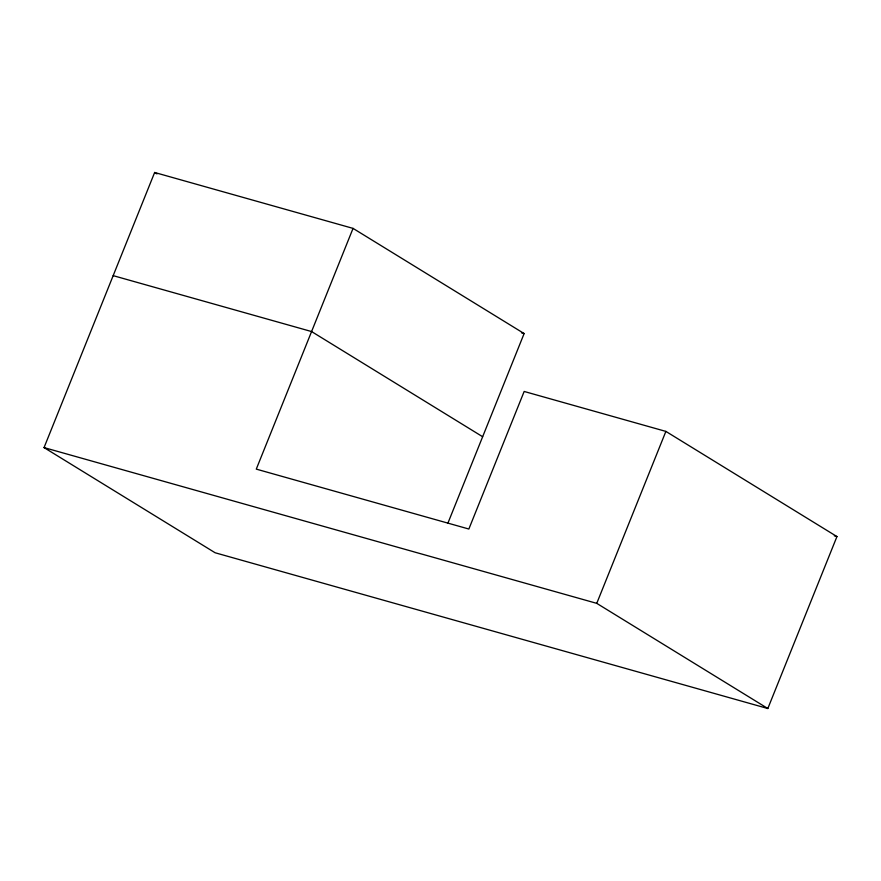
<?xml version="1.0" encoding="UTF-8"?>
<svg xmlns="http://www.w3.org/2000/svg" width="881" height="881" viewBox="0 0 881 881"><rect width="100%" height="100%" fill="white"/><g stroke="black" fill="none" stroke-linecap="round" stroke-linejoin="round"><path stroke-width="1.32" d="M353.05 228.388L256.283 469.121L468.857 529.029L524.162 391.461L665.882 431.404L836.95 536.573L767.825 708.522L215.118 552.761L44.05 447.592L154.649 172.478L353.05 228.388L524.129 333.558L447.834 523.336M767.825 708.522L596.756 603.353L665.882 431.404M521.475 332.82L524.129 333.558M113.175 275.643L311.577 331.553L482.656 436.734M834.296 535.824L836.95 536.573M44.05 447.592L596.756 603.353M154.649 172.478L156.994 173.92"/></g></svg>
